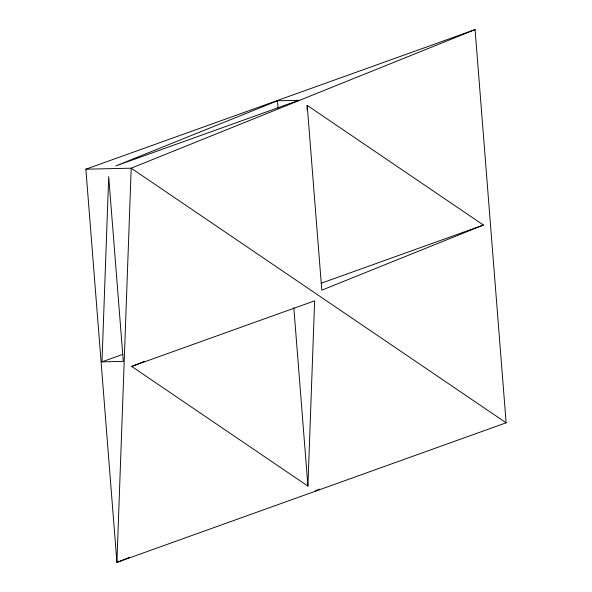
<?xml version="1.0" encoding="UTF-8"?>
<svg xmlns="http://www.w3.org/2000/svg" width="592" height="592" viewBox="0 0 592 592"><rect width="100%" height="100%" fill="white"/><g stroke="black" fill="none" stroke-linecap="round" stroke-linejoin="round"><path stroke-width="0.89" d="M101.987 361.845L108.706 176.564L123.291 361.372L101.987 361.845L122.796 354.379M307.048 109.823L307.204 105.369L483.42 225.041L321.796 290.176L307.204 105.369M307.914 486.113L314.633 300.832L131.698 366.441L307.914 486.113L293.832 307.744M277.493 100.773L115.869 165.908L298.805 100.3L277.493 100.773L278.07 108.129M475.087 29.6L131.202 168.187L85.87 169.194L116.913 562.4L506.13 422.806L475.087 29.6L85.87 169.194M131.698 366.441L144.529 361.275M129.744 557.227L116.913 562.4L131.202 168.187L506.13 422.806M315.366 490.886L319.636 489.162M321.293 283.191L483.42 225.041"/></g></svg>
